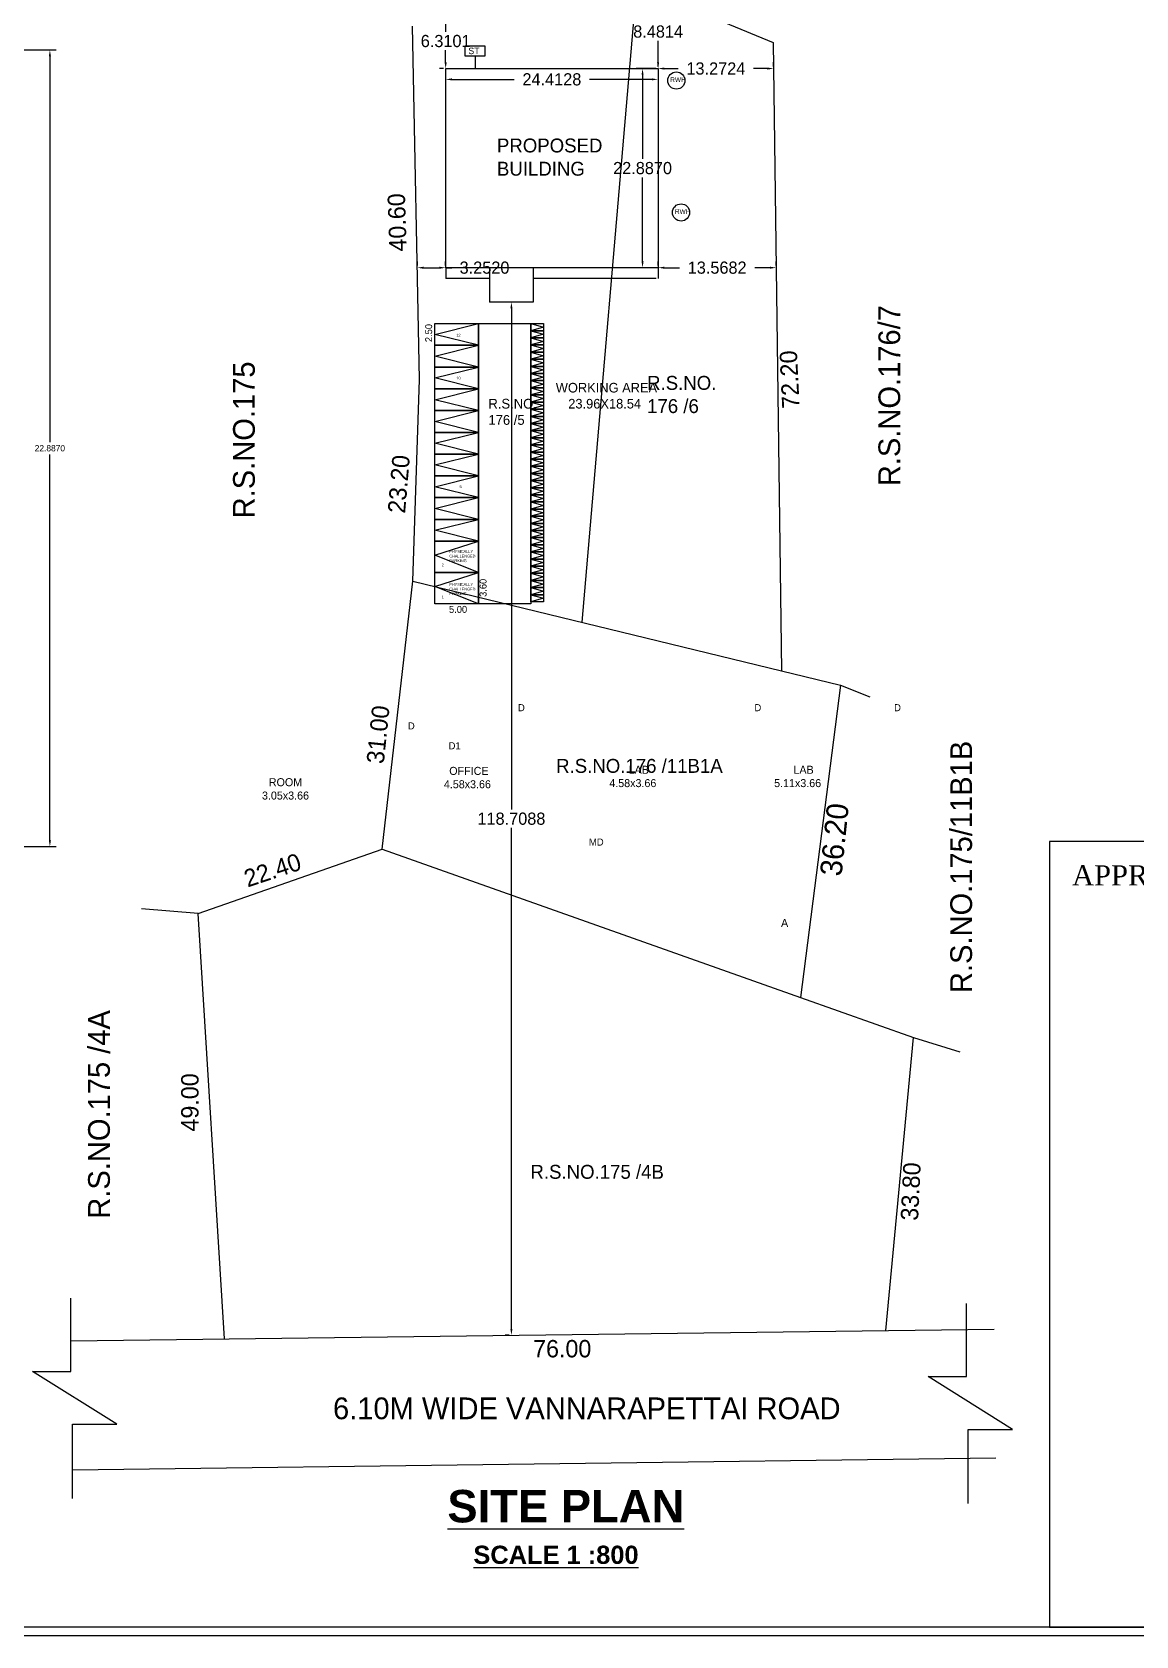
# Model space of a CAD drawing. Header units: metres. Extents: x 2266903 to 2267229, y 4174 to 4381.
# Drawn here: x 2267163.09 to 2267194.81, y 4209.44 to 4255.52 of the extents above; entities that cross this region are included whole.
import ezdxf

# ---------------------------------------------------------------- set-up
doc = ezdxf.new("R2010")
doc.units = ezdxf.units.M
doc.header["$LTSCALE"] = 3.5
doc.header["$MEASUREMENT"] = 0
doc.layers.get('0').update_dxf_attribs({"linetype": 'CONTINUOUS'})
doc.layers.add('DIM', color=41, linetype='CONTINUOUS')
doc.styles.add('RomanS', font='romantic.ttf')
doc.dimstyles.get("Standard").update_dxf_attribs({"dimtxt": 0.18, "dimasz": 0.18, "dimexe": 0.18, "dimexo": 0.0625, "dimgap": 0.09, "dimtad": 0, "dimtih": 1, "dimtoh": 1, "dimdec": 4, "dimzin": 0, "dimdsep": 46, "dimtxsty": 'Standard', "dimcen": 0.09, "dimadec": 0, "dimazin": 0, "dimtfac": 1, "dimtdec": 4, "dimtofl": 0, "dimtmove": 0, "dimatfit": 3, "dimfxl": 0, "dimtolj": 1, "dimtzin": 0, "dimarcsym": 0})

# ---------------------------------------------------------------- blocks, each defined once
blk = doc.blocks.new('*D136')
at = {"color": 0, "lineweight": -2}
for p, q in [((2267160.335, 4255.007), (2267163.784, 4255.007)), ((2267163.604, 4254.827), (2267163.604, 4243.744)), ((2267163.604, 4232.3), (2267163.604, 4243.384)), ((2267160.335, 4232.12), (2267163.784, 4232.12))]:
    blk.add_line(p, q, dxfattribs=at)
at = {"color": 0}
for points in [[(2267163.574, 4254.827), (2267163.634, 4254.827), (2267163.604, 4255.007)], [(2267163.574, 4232.3), (2267163.634, 4232.3), (2267163.604, 4232.12)]]:
    blk.add_solid(points, dxfattribs=at)
at = {"color": 0, "insert": (2267163.604, 4243.564), "char_height": 0.18, "attachment_point": 5}
blk.add_mtext('\\A1;22.8870', dxfattribs=at)
blk = doc.blocks.new('*D163')
at = {"color": 0, "lineweight": -2}
for p, q in [((2267174.162, 4248.814), (2267174.162, 4248.932)), ((2267174.342, 4248.752), (2267174.795, 4248.752)), ((2267174.975, 4248.814), (2267174.975, 4248.932)), ((2267174.975, 4248.752), (2267175.155, 4248.752))]:
    blk.add_line(p, q, dxfattribs=at)
at = {"color": 0}
for points in [[(2267174.342, 4248.782), (2267174.342, 4248.722), (2267174.162, 4248.752)], [(2267174.795, 4248.782), (2267174.795, 4248.722), (2267174.975, 4248.752)]]:
    blk.add_solid(points, dxfattribs=at)
at = {"color": 0, "insert": (2267176.091, 4248.752), "char_height": 0.35, "attachment_point": 5}
blk.add_mtext('\\A1;3.2520', dxfattribs=at)
blk = doc.blocks.new('*D162')
at = {"color": 0, "lineweight": -2}
for p, q in [((2267174.913, 4256.051), (2267174.795, 4256.051)), ((2267174.975, 4255.871), (2267174.975, 4255.527)), ((2267174.975, 4254.653), (2267174.975, 4254.997)), ((2267174.913, 4254.473), (2267174.795, 4254.473))]:
    blk.add_line(p, q, dxfattribs=at)
at = {"color": 0}
for points in [[(2267174.945, 4255.871), (2267175.005, 4255.871), (2267174.975, 4256.051)], [(2267174.945, 4254.653), (2267175.005, 4254.653), (2267174.975, 4254.473)]]:
    blk.add_solid(points, dxfattribs=at)
at = {"color": 0, "insert": (2267174.975, 4255.262), "char_height": 0.35, "attachment_point": 5}
blk.add_mtext('\\A1;6.3101', dxfattribs=at)
blk = doc.blocks.new('*D161')
at = {"color": 0, "lineweight": -2}
for p, q in [((2267181.016, 4256.594), (2267180.899, 4256.594)), ((2267181.079, 4256.414), (2267181.079, 4255.799)), ((2267181.079, 4254.653), (2267181.079, 4255.269)), ((2267181.016, 4254.473), (2267180.899, 4254.473))]:
    blk.add_line(p, q, dxfattribs=at)
at = {"color": 0}
for points in [[(2267181.049, 4256.414), (2267181.109, 4256.414), (2267181.079, 4256.594)], [(2267181.049, 4254.653), (2267181.109, 4254.653), (2267181.079, 4254.473)]]:
    blk.add_solid(points, dxfattribs=at)
at = {"color": 0, "insert": (2267181.079, 4255.534), "char_height": 0.35, "attachment_point": 5}
blk.add_mtext('\\A1;8.4814', dxfattribs=at)
blk = doc.blocks.new('*D160')
at = {"color": 0, "lineweight": -2}
for p, q in [((2267181.079, 4248.814), (2267181.079, 4248.932)), ((2267181.259, 4248.752), (2267181.693, 4248.752)), ((2267184.291, 4248.752), (2267183.856, 4248.752)), ((2267184.471, 4248.814), (2267184.471, 4248.932))]:
    blk.add_line(p, q, dxfattribs=at)
at = {"color": 0}
for points in [[(2267181.259, 4248.782), (2267181.259, 4248.722), (2267181.079, 4248.752)], [(2267184.291, 4248.782), (2267184.291, 4248.722), (2267184.471, 4248.752)]]:
    blk.add_solid(points, dxfattribs=at)
at = {"color": 0, "insert": (2267182.775, 4248.752), "char_height": 0.35, "attachment_point": 5}
blk.add_mtext('\\A1;13.5682', dxfattribs=at)
blk = doc.blocks.new('*D159')
at = {"color": 0, "lineweight": -2}
for p, q in [((2267181.079, 4254.536), (2267181.079, 4254.653)), ((2267181.259, 4254.473), (2267181.656, 4254.473)), ((2267184.217, 4254.473), (2267183.819, 4254.473)), ((2267184.397, 4254.536), (2267184.397, 4254.653))]:
    blk.add_line(p, q, dxfattribs=at)
at = {"color": 0}
for points in [[(2267181.259, 4254.503), (2267181.259, 4254.443), (2267181.079, 4254.473)], [(2267184.217, 4254.503), (2267184.217, 4254.443), (2267184.397, 4254.473)]]:
    blk.add_solid(points, dxfattribs=at)
at = {"color": 0, "insert": (2267182.738, 4254.473), "char_height": 0.35, "attachment_point": 5}
blk.add_mtext('\\A1;13.2724', dxfattribs=at)
blk = doc.blocks.new('*D158')
at = {"color": 0, "lineweight": -2}
for p, q in [((2267176.801, 4247.76), (2267176.684, 4247.76)), ((2267176.864, 4247.58), (2267176.864, 4233.186)), ((2267176.864, 4218.263), (2267176.864, 4232.656)), ((2267176.801, 4218.083), (2267176.684, 4218.083))]:
    blk.add_line(p, q, dxfattribs=at)
at = {"color": 0}
for points in [[(2267176.834, 4247.58), (2267176.894, 4247.58), (2267176.864, 4247.76)], [(2267176.834, 4218.263), (2267176.894, 4218.263), (2267176.864, 4218.083)]]:
    blk.add_solid(points, dxfattribs=at)
at = {"color": 0, "insert": (2267176.864, 4232.921), "char_height": 0.35, "attachment_point": 5}
blk.add_mtext('\\A1;118.7088', dxfattribs=at)
blk = doc.blocks.new('*D157')
at = {"color": 0, "lineweight": -2}
for p, q in [((2267174.975, 4254.411), (2267174.975, 4253.982)), ((2267181.079, 4254.411), (2267181.079, 4253.982)), ((2267175.155, 4254.162), (2267176.945, 4254.162)), ((2267180.899, 4254.162), (2267179.109, 4254.162))]:
    blk.add_line(p, q, dxfattribs=at)
at = {"color": 0}
for points in [[(2267175.155, 4254.192), (2267175.155, 4254.132), (2267174.975, 4254.162)], [(2267180.899, 4254.192), (2267180.899, 4254.132), (2267181.079, 4254.162)]]:
    blk.add_solid(points, dxfattribs=at)
at = {"color": 0, "insert": (2267178.027, 4254.162), "char_height": 0.35, "attachment_point": 5}
blk.add_mtext('\\A1;24.4128', dxfattribs=at)
blk = doc.blocks.new('*D156')
at = {"color": 0, "lineweight": -2}
for p, q in [((2267181.016, 4254.473), (2267180.452, 4254.473)), ((2267180.632, 4254.293), (2267180.632, 4251.877)), ((2267180.632, 4248.932), (2267180.632, 4251.347)), ((2267181.016, 4248.752), (2267180.452, 4248.752))]:
    blk.add_line(p, q, dxfattribs=at)
at = {"color": 0}
for points in [[(2267180.602, 4254.293), (2267180.662, 4254.293), (2267180.632, 4254.473)], [(2267180.602, 4248.932), (2267180.662, 4248.932), (2267180.632, 4248.752)]]:
    blk.add_solid(points, dxfattribs=at)
at = {"color": 0, "insert": (2267180.632, 4251.612), "char_height": 0.35, "attachment_point": 5}
blk.add_mtext('\\A1;22.8870', dxfattribs=at)

msp = doc.modelspace()

# ---------------------------------------------------------------- linework, layer by layer
at = {"color": 0}
for p, q in [((2267180.460601, 4256.849698), (2267178.887009, 4238.567294)), ((2267174.225489, 4245.543983), (2267174.026148, 4255.692025)), ((2267175.819927, 4254.826343), (2267175.819927, 4254.473336)), ((2267174.975489, 4248.751586), (2267174.975489, 4248.446426)), ((2267176.234274, 4248.751586), (2267176.234274, 4247.759816)), ((2267177.493059, 4248.751586), (2267177.493059, 4247.759816)), ((2267181.078689, 4248.751586), (2267181.078689, 4248.446426)), ((2267176.234274, 4248.446426), (2267174.975489, 4248.446426)), ((2267180.029702, 4248.446426), (2267177.493059, 4248.446426)), ((2267181.021472, 4248.446426), (2267180.029702, 4248.446426)), ((2267177.493059, 4247.759816), (2267176.234274, 4247.759816)), ((2267174.028254, 4239.747337), (2267174.225489, 4245.543983)), ((2267173.14857, 4232.047425), (2267174.028254, 4239.747337)), ((2267184.620339, 4237.174843), (2267186.320903, 4236.761828)), ((2267186.320903, 4236.761828), (2267187.158645, 4236.420123)), ((2267173.14857, 4232.047425), (2267185.165308, 4227.78591)), ((2267167.860907, 4230.203346), (2267166.240324, 4230.330364)), ((2267168.620975, 4217.976948), (2267167.860907, 4230.203346)), ((2267185.165308, 4227.78591), (2267188.416896, 4226.632794)), ((2267187.619414, 4218.22051), (2267188.416896, 4226.632794)), ((2267188.416896, 4226.632794), (2267189.743246, 4226.223182)), ((2267164.208918, 4217.920385), (2267190.729846, 4218.260387)), ((2267164.257923, 4214.217328), (2267190.778851, 4214.55733))]:
    msp.add_line(p, q, dxfattribs=at)
for points in [[(2267130.776248, 4279.54691), (2267228.706137, 4279.54691), (2267228.706137, 4209.444695), (2267130.776248, 4209.444695)], [(2267131.026248, 4279.29691), (2267228.456137, 4279.29691), (2267228.456137, 4209.694695), (2267131.026248, 4209.694695)], [(2267175.538992, 4255.127929), (2267176.100862, 4255.127929), (2267176.100862, 4254.826343), (2267175.538992, 4254.826343)], [(2267174.975489, 4254.473336), (2267181.078689, 4254.473336), (2267181.078689, 4248.751586), (2267174.975489, 4248.751586)], [(2267175.918504, 4247.146896), (2267175.918504, 4246.521896), (2267174.668504, 4246.521896), (2267174.668504, 4247.146896)], [(2267175.918504, 4247.146896), (2267177.418504, 4247.146896), (2267177.418504, 4239.096896), (2267175.918504, 4239.096896)], [(2267177.418504, 4247.146896), (2267177.787504, 4247.146896), (2267177.787504, 4246.941896), (2267177.418504, 4246.941896)], [(2267177.418504, 4246.941896), (2267177.787504, 4246.941896), (2267177.787504, 4246.736896), (2267177.418504, 4246.736896)], [(2267175.918504, 4246.521896), (2267175.918504, 4245.896896), (2267174.668504, 4245.896896), (2267174.668504, 4246.521896)], [(2267177.418504, 4246.736896), (2267177.787504, 4246.736896), (2267177.787504, 4246.531896), (2267177.418504, 4246.531896)], [(2267177.418504, 4246.531896), (2267177.787504, 4246.531896), (2267177.787504, 4246.326896), (2267177.418504, 4246.326896)], [(2267177.418504, 4246.326896), (2267177.787504, 4246.326896), (2267177.787504, 4246.121896), (2267177.418504, 4246.121896)], [(2267177.418504, 4246.121896), (2267177.787504, 4246.121896), (2267177.787504, 4245.916896), (2267177.418504, 4245.916896)], [(2267175.918504, 4245.896896), (2267175.918504, 4245.271896), (2267174.668504, 4245.271896), (2267174.668504, 4245.896896)], [(2267177.418504, 4245.916896), (2267177.787504, 4245.916896), (2267177.787504, 4245.711896), (2267177.418504, 4245.711896)], [(2267177.418504, 4245.711896), (2267177.787504, 4245.711896), (2267177.787504, 4245.506896), (2267177.418504, 4245.506896)], [(2267177.418504, 4245.506896), (2267177.787504, 4245.506896), (2267177.787504, 4245.301896), (2267177.418504, 4245.301896)], [(2267175.918504, 4245.271896), (2267175.918504, 4244.646896), (2267174.668504, 4244.646896), (2267174.668504, 4245.271896)], [(2267177.418504, 4245.301896), (2267177.787504, 4245.301896), (2267177.787504, 4245.096896), (2267177.418504, 4245.096896)], [(2267177.418504, 4245.096896), (2267177.787504, 4245.096896), (2267177.787504, 4244.891896), (2267177.418504, 4244.891896)], [(2267175.918504, 4244.646896), (2267175.918504, 4244.021896), (2267174.668504, 4244.021896), (2267174.668504, 4244.646896)], [(2267177.418504, 4244.891896), (2267177.787504, 4244.891896), (2267177.787504, 4244.686896), (2267177.418504, 4244.686896)], [(2267177.418504, 4244.686896), (2267177.787504, 4244.686896), (2267177.787504, 4244.481896), (2267177.418504, 4244.481896)], [(2267177.418504, 4244.481896), (2267177.787504, 4244.481896), (2267177.787504, 4244.276896), (2267177.418504, 4244.276896)], [(2267177.418504, 4244.276896), (2267177.787504, 4244.276896), (2267177.787504, 4244.071896), (2267177.418504, 4244.071896)], [(2267175.918504, 4244.021896), (2267175.918504, 4243.396896), (2267174.668504, 4243.396896), (2267174.668504, 4244.021896)], [(2267177.418504, 4244.071896), (2267177.787504, 4244.071896), (2267177.787504, 4243.866896), (2267177.418504, 4243.866896)], [(2267177.418504, 4243.866896), (2267177.787504, 4243.866896), (2267177.787504, 4243.661896), (2267177.418504, 4243.661896)], [(2267177.418504, 4243.661896), (2267177.787504, 4243.661896), (2267177.787504, 4243.456896), (2267177.418504, 4243.456896)], [(2267175.918504, 4243.396896), (2267175.918504, 4242.771896), (2267174.668504, 4242.771896), (2267174.668504, 4243.396896)], [(2267177.418504, 4243.456896), (2267177.787504, 4243.456896), (2267177.787504, 4243.251896), (2267177.418504, 4243.251896)], [(2267177.418504, 4243.251896), (2267177.787504, 4243.251896), (2267177.787504, 4243.046896), (2267177.418504, 4243.046896)], [(2267175.918504, 4242.771896), (2267175.918504, 4242.146896), (2267174.668504, 4242.146896), (2267174.668504, 4242.771896)], [(2267177.418504, 4243.046896), (2267177.787504, 4243.046896), (2267177.787504, 4242.841896), (2267177.418504, 4242.841896)], [(2267177.418504, 4242.841896), (2267177.787504, 4242.841896), (2267177.787504, 4242.636896), (2267177.418504, 4242.636896)], [(2267177.418504, 4242.636896), (2267177.787504, 4242.636896), (2267177.787504, 4242.431896), (2267177.418504, 4242.431896)], [(2267177.418504, 4242.431896), (2267177.787504, 4242.431896), (2267177.787504, 4242.226896), (2267177.418504, 4242.226896)], [(2267175.918504, 4242.146896), (2267175.918504, 4241.521896), (2267174.668504, 4241.521896), (2267174.668504, 4242.146896)], [(2267177.418504, 4242.226896), (2267177.787504, 4242.226896), (2267177.787504, 4242.021896), (2267177.418504, 4242.021896)], [(2267177.418504, 4242.021896), (2267177.787504, 4242.021896), (2267177.787504, 4241.816896), (2267177.418504, 4241.816896)], [(2267177.418504, 4241.816896), (2267177.787504, 4241.816896), (2267177.787504, 4241.611896), (2267177.418504, 4241.611896)], [(2267175.918504, 4241.521896), (2267175.918504, 4240.896896), (2267174.668504, 4240.896896), (2267174.668504, 4241.521896)], [(2267177.418504, 4241.611896), (2267177.787504, 4241.611896), (2267177.787504, 4241.406896), (2267177.418504, 4241.406896)], [(2267177.418504, 4241.406896), (2267177.787504, 4241.406896), (2267177.787504, 4241.201896), (2267177.418504, 4241.201896)], [(2267175.918504, 4240.896896), (2267175.918504, 4239.996896), (2267174.668504, 4239.996896), (2267174.668504, 4240.896896)], [(2267177.418504, 4241.201896), (2267177.787504, 4241.201896), (2267177.787504, 4240.996896), (2267177.418504, 4240.996896)], [(2267177.418504, 4240.996896), (2267177.787504, 4240.996896), (2267177.787504, 4240.791896), (2267177.418504, 4240.791896)], [(2267177.418504, 4240.791896), (2267177.787504, 4240.791896), (2267177.787504, 4240.586896), (2267177.418504, 4240.586896)], [(2267177.418504, 4240.586896), (2267177.787504, 4240.586896), (2267177.787504, 4240.381896), (2267177.418504, 4240.381896)], [(2267175.918504, 4239.996896), (2267175.918504, 4239.096896), (2267174.668504, 4239.096896), (2267174.668504, 4239.996896)], [(2267177.418504, 4240.381896), (2267177.787504, 4240.381896), (2267177.787504, 4240.176896), (2267177.418504, 4240.176896)], [(2267177.418504, 4240.176896), (2267177.787504, 4240.176896), (2267177.787504, 4239.971896), (2267177.418504, 4239.971896)], [(2267177.418504, 4239.971896), (2267177.787504, 4239.971896), (2267177.787504, 4239.766896), (2267177.418504, 4239.766896)], [(2267177.418504, 4239.766896), (2267177.787504, 4239.766896), (2267177.787504, 4239.561896), (2267177.418504, 4239.561896)], [(2267177.418504, 4239.561896), (2267177.787504, 4239.561896), (2267177.787504, 4239.356896), (2267177.418504, 4239.356896)], [(2267177.418504, 4239.356896), (2267177.787504, 4239.356896), (2267177.787504, 4239.151896), (2267177.418504, 4239.151896)], [(2267228.456137, 4232.270406), (2267192.321099, 4232.270406), (2267192.321099, 4209.694695), (2267228.456137, 4209.694695)]]:
    msp.add_lwpolyline(points, close=True, dxfattribs=at)
for points in [[(2267212.831818, 4209.694695), (2267131.026248, 4209.694695), (2267131.026248, 4279.29691), (2267212.831818, 4279.29691), (2267212.831818, 4232.270406)], [(2267180.460601, 4256.849698), (2267184.387107, 4255.223336), (2267184.620339, 4237.174843)], [(2267175.918504, 4246.521896), (2267174.668504, 4246.834396), (2267175.918504, 4247.146896)], [(2267177.418504, 4247.146896), (2267177.787504, 4247.044396), (2267177.418504, 4246.941896)], [(2267177.418504, 4246.941896), (2267177.787504, 4246.839396), (2267177.418504, 4246.736896)], [(2267175.918504, 4245.896896), (2267174.668504, 4246.209396), (2267175.918504, 4246.521896)], [(2267177.418504, 4246.736896), (2267177.787504, 4246.634396), (2267177.418504, 4246.531896)], [(2267177.418504, 4246.531896), (2267177.787504, 4246.429396), (2267177.418504, 4246.326896)], [(2267177.418504, 4246.326896), (2267177.787504, 4246.224396), (2267177.418504, 4246.121896)], [(2267177.418504, 4246.121896), (2267177.787504, 4246.019396), (2267177.418504, 4245.916896)], [(2267175.918504, 4245.271896), (2267174.668504, 4245.584396), (2267175.918504, 4245.896896)], [(2267177.418504, 4245.916896), (2267177.787504, 4245.814396), (2267177.418504, 4245.711896)], [(2267177.418504, 4245.711896), (2267177.787504, 4245.609396), (2267177.418504, 4245.506896)], [(2267177.418504, 4245.506896), (2267177.787504, 4245.404396), (2267177.418504, 4245.301896)], [(2267175.918504, 4244.646896), (2267174.668504, 4244.959396), (2267175.918504, 4245.271896)], [(2267177.418504, 4245.301896), (2267177.787504, 4245.199396), (2267177.418504, 4245.096896)], [(2267177.418504, 4245.096896), (2267177.787504, 4244.994396), (2267177.418504, 4244.891896)], [(2267175.918504, 4244.021896), (2267174.668504, 4244.334396), (2267175.918504, 4244.646896)], [(2267177.418504, 4244.891896), (2267177.787504, 4244.789396), (2267177.418504, 4244.686896)], [(2267177.418504, 4244.686896), (2267177.787504, 4244.584396), (2267177.418504, 4244.481896)], [(2267177.418504, 4244.481896), (2267177.787504, 4244.379396), (2267177.418504, 4244.276896)], [(2267177.418504, 4244.276896), (2267177.787504, 4244.174396), (2267177.418504, 4244.071896)], [(2267175.918504, 4243.396896), (2267174.668504, 4243.709396), (2267175.918504, 4244.021896)], [(2267177.418504, 4244.071896), (2267177.787504, 4243.969396), (2267177.418504, 4243.866896)], [(2267177.418504, 4243.866896), (2267177.787504, 4243.764396), (2267177.418504, 4243.661896)], [(2267177.418504, 4243.661896), (2267177.787504, 4243.559396), (2267177.418504, 4243.456896)], [(2267175.918504, 4242.771896), (2267174.668504, 4243.084396), (2267175.918504, 4243.396896)], [(2267177.418504, 4243.456896), (2267177.787504, 4243.354396), (2267177.418504, 4243.251896)], [(2267177.418504, 4243.251896), (2267177.787504, 4243.149396), (2267177.418504, 4243.046896)], [(2267175.918504, 4242.146896), (2267174.668504, 4242.459396), (2267175.918504, 4242.771896)], [(2267177.418504, 4243.046896), (2267177.787504, 4242.944396), (2267177.418504, 4242.841896)], [(2267177.418504, 4242.841896), (2267177.787504, 4242.739396), (2267177.418504, 4242.636896)], [(2267177.418504, 4242.636896), (2267177.787504, 4242.534396), (2267177.418504, 4242.431896)], [(2267177.418504, 4242.431896), (2267177.787504, 4242.329396), (2267177.418504, 4242.226896)], [(2267175.918504, 4241.521896), (2267174.668504, 4241.834396), (2267175.918504, 4242.146896)], [(2267177.418504, 4242.226896), (2267177.787504, 4242.124396), (2267177.418504, 4242.021896)], [(2267177.418504, 4242.021896), (2267177.787504, 4241.919396), (2267177.418504, 4241.816896)], [(2267177.418504, 4241.816896), (2267177.787504, 4241.714396), (2267177.418504, 4241.611896)], [(2267175.918504, 4240.896896), (2267174.668504, 4241.209396), (2267175.918504, 4241.521896)], [(2267177.418504, 4241.611896), (2267177.787504, 4241.509396), (2267177.418504, 4241.406896)], [(2267177.418504, 4241.406896), (2267177.787504, 4241.304396), (2267177.418504, 4241.201896)], [(2267175.918504, 4239.996896), (2267174.668504, 4240.49184), (2267175.918504, 4240.896896)], [(2267177.418504, 4241.201896), (2267177.787504, 4241.099396), (2267177.418504, 4240.996896)], [(2267177.418504, 4240.996896), (2267177.787504, 4240.894396), (2267177.418504, 4240.791896)], [(2267177.418504, 4240.791896), (2267177.787504, 4240.689396), (2267177.418504, 4240.586896)], [(2267177.418504, 4240.586896), (2267177.787504, 4240.484396), (2267177.418504, 4240.381896)], [(2267175.918504, 4239.096896), (2267174.668504, 4239.59184), (2267175.918504, 4239.996896)], [(2267177.418504, 4240.381896), (2267177.787504, 4240.279396), (2267177.418504, 4240.176896)], [(2267177.418504, 4240.176896), (2267177.787504, 4240.074396), (2267177.418504, 4239.971896)], [(2267177.418504, 4239.971896), (2267177.787504, 4239.869396), (2267177.418504, 4239.766896)], [(2267174.028254, 4239.747337), (2267184.620339, 4237.174843)], [(2267177.418504, 4239.766896), (2267177.787504, 4239.664396), (2267177.418504, 4239.561896)], [(2267177.418504, 4239.561896), (2267177.787504, 4239.459396), (2267177.418504, 4239.356896)], [(2267177.418504, 4239.356896), (2267177.787504, 4239.254396), (2267177.418504, 4239.151896)], [(2267186.320903, 4236.761828), (2267185.165308, 4227.78591)], [(2267167.860907, 4230.203346), (2267173.14857, 4232.047425)], [(2267164.257923, 4213.395191), (2267164.257923, 4215.524981), (2267165.532101, 4215.524981), (2267163.106267, 4217.042764), (2267164.208918, 4217.042764), (2267164.208918, 4219.148073)], [(2267189.986429, 4213.245397), (2267189.986429, 4215.375186), (2267191.260607, 4215.375186), (2267188.834773, 4216.89297), (2267189.937424, 4216.89297), (2267189.937424, 4218.998279)]]:
    msp.add_lwpolyline(points, dxfattribs=at)
for centre in [(2267181.603972, 4254.128659), (2267181.738433, 4250.340063)]:
    msp.add_circle(centre, 0.246699, dxfattribs=at)

# ---------------------------------------------------------------- texts
at = {"color": 0, "linetype": 'ByBlock', "lineweight": 30, "style": 'RomanS'}
msp.add_text('APPROVAL AUTHORITY', height=0.58077086, dxfattribs=at).set_placement((2267192.970217, 4231.004822))
at = {"color": 0, "attachment_point": 1}
for s, insert, char_height, width in [('\\A1;ST', (2267175.628117, 4255.075593), 0.18816, 5.93724821), ('\\A1;RWH', (2267181.428188, 4254.220109), 0.1344, 4.24089158), ('\\A1;PROPOSED \\PBUILDING', (2267176.447683, 4252.462748), 0.4, 12.62170114), ('\\A1;RWH', (2267181.562649, 4250.431513), 0.1344, 4.24089158), ('12', (2267175.282381, 4246.852688), 0.08, 0.04932936), ('10', (2267175.282381, 4245.620953), 0.08, 0.04932936), ('\\A1;R.S.NO.\\P176 /6', (2267180.761643, 4245.642991), 0.4, 12.62170114), ('\\A1;R.S.NO.\\P176 /5', (2267176.203104, 4244.984544), 0.28, 8.8351908), ('5', (2267175.373314, 4242.50048), 0.08, 0.04932936), ('PHYSICALLY\\PCHALLENGED\\PPARKING', (2267175.080438, 4240.639522), 0.08, 0.04932936), ('2', (2267174.860287, 4240.25051), 0.08, 0.04932936), ('PHYSICALLY\\PCHALLENGED\\PPARKING', (2267175.080438, 4239.691926), 0.08, 0.04932936), ('1', (2267174.860287, 4239.330871), 0.08, 0.04932936), ('5.00', (2267175.071094, 4239.035676), 0.2, 0.1233234), ('\\A1;R.S.NO.176 /11B1A', (2267178.147966, 4234.639832), 0.4, 12.62170114), ('\\A1;R.S.NO.175 /4B', (2267177.41003, 4222.977391), 0.4, 12.62170114), ('\\A1;76.00', (2267177.486604, 4217.946665), 0.5, 2.44311565), ('\\A1;6.10M WIDE VANNARAPETTAI ROAD', (2267171.738665, 4216.295225), 0.625, 18.36568898), ('{\\fArial|b1|i0|c0|p34;\\LSITE PLAN}', (2267175.024129, 4213.638831), 0.93312, 8.39808)]:
    msp.add_mtext(s, dxfattribs=dict(at, insert=insert, char_height=char_height, width=width))
for s, insert, char_height, width, rotation in [('\\A1;40.60', (2267173.358035, 4249.206913), 0.5, 2.44311565, 91.8769292), ('\\A1;R.S.NO.176/7', (2267187.408804, 4242.474307), 0.625, 50.41871139, 90), ('2.50', (2267174.386343, 4246.613788), 0.2, 0.1233234, 90), ('\\A1;R.S.NO.175', (2267168.866724, 4241.551432), 0.625, 8.20315951, 90), ('\\A1;72.20', (2267184.646551, 4244.690396), 0.5, 2.44311565, 92.8104663), ('\\A1;23.20', (2267173.309522, 4241.723573), 0.5, 2.44311565, 85.160725), ('3.60', (2267175.949019, 4239.294551), 0.2, 0.1233234, 90), ('\\A1;31.00', (2267172.698194, 4234.533563), 0.5, 2.44311565, 84.153041), ('\\A1;R.S.NO.175/11B1B', (2267189.473311, 4227.913668), 0.625, 50.41871139, 90), ('\\A1;36.20', (2267185.726041, 4231.314111), 0.625, 2.44311565, 84.153041), ('\\A1;22.40', (2267169.126121, 4231.419544), 0.5, 2.44311565, 18.3658875), ('\\A1;R.S.NO.175 /4A', (2267164.702354, 4221.430938), 0.625, 8.20315951, 90), ('\\A1;49.00', (2267167.375205, 4223.934557), 0.5, 2.44311565, 90), ('\\A1;33.80', (2267188.045685, 4221.389026), 0.5, 2.44311565, 87.2234038)]:
    msp.add_mtext(s, dxfattribs=dict(at, insert=insert, char_height=char_height, width=width, rotation=rotation))
at = {"color": 0, "attachment_point": 2}
for s, insert, char_height in [(' WORKING AREA\\P23.96X18.54', (2267179.543537, 4245.442834), 0.276), ('D', (2267177.150114, 4236.213487), 0.20344), ('D', (2267183.944926, 4236.213487), 0.20344), ('D', (2267187.956228, 4236.213487), 0.20344), ('D', (2267173.988343, 4235.68942), 0.20344), ('D1', (2267175.233395, 4235.1191), 0.20344), ('    LAB\\P4.58x3.66', (2267180.352462, 4234.443532), 0.23), ('    LAB\\P5.11x3.66', (2267185.087209, 4234.443532), 0.23), ('ROOM\\P3.05x3.66', (2267170.373331, 4234.085802), 0.23), (' OFFICE\\P4.58x3.66', (2267175.599593, 4234.410865), 0.23), ('MD', (2267179.302707, 4232.353553), 0.20344), ('A', (2267184.713545, 4230.042828), 0.23)]:
    msp.add_mtext_dynamic_manual_height_columns(s, width=71.25003405, gutter_width=40, heights=[0], dxfattribs=dict(at, insert=insert, char_height=char_height))
at = {"layer": 'DIM', "color": 0, "insert": (2267175.771596, 4212.036914), "char_height": 0.5225472, "width": 8.53903777, "attachment_point": 1}
msp.add_mtext('{\\fArial|b1|i0|c0|p34;\\LSCALE 1 :800}', dxfattribs=at)

# ---------------------------------------------------------------- dimensions: what is measured, and where the dimension line sits
at = {"color": 0}
for p1, p2, distance, picture, middle in [((2267181.078689, 4256.593686), (2267181.078689, 4254.473336), 0, '*D161', (2267181.078689, 4255.533511)), ((2267174.975489, 4256.050868), (2267174.975489, 4254.473336), 0, '*D162', (2267174.975489, 4255.262102)), ((2267181.078689, 4254.473336), (2267184.396799, 4254.473336), 0, '*D159', (2267182.737744, 4254.473336)), ((2267181.078689, 4254.473336), (2267174.975489, 4254.473336), 0.311069, '*D157', (2267178.027089, 4254.162267)), ((2267181.078689, 4254.473336), (2267181.078689, 4248.751586), -0.44623, '*D156', (2267180.632459, 4251.612461)), ((2267174.162481, 4248.751586), (2267174.975489, 4248.751586), 0, '*D163', (2267176.091322, 4248.751586)), ((2267184.470738, 4248.751586), (2267181.078689, 4248.751586), 0, '*D160', (2267182.774714, 4248.751586)), ((2267176.863667, 4247.759816), (2267176.863667, 4218.08262), 0, '*D158', (2267176.863667, 4232.921218))]:
    dim = msp.add_aligned_dim(p1=p1, p2=p2, distance=distance, dimstyle='Standard', override={"dimtxt": 0.35, "dimlfac": 4}, dxfattribs=at)
    dim.commit()
    dim.dimension.update_dxf_attribs({"geometry": picture, "text_midpoint": middle})
dim = msp.add_aligned_dim(p1=(2267160.272482, 4255.007174), p2=(2267160.272482, 4232.120174), distance=3.331639, dimstyle='Standard')
dim.commit()
dim.dimension.update_dxf_attribs({"geometry": '*D136', "text_midpoint": (2267163.604121, 4243.563674)})

doc.saveas('drawing.dxf')
